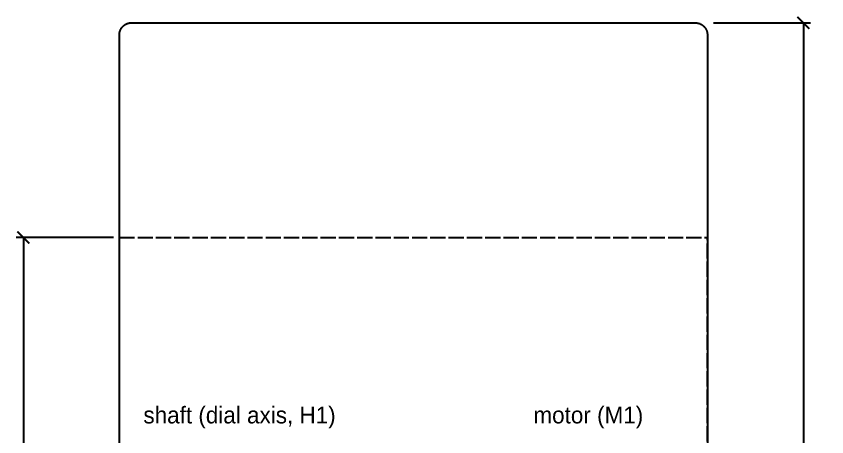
# Model space of a CAD drawing. Header units: millimetres. Extents: x -13 to 161, y -140 to 67.
# Drawn here: x -7.9 to 59.7, y -45 to -9.9 of the extents above; entities that cross this region are included whole.
import ezdxf

# ---------------------------------------------------------------- set-up
doc = ezdxf.new("R2010")
doc.units = ezdxf.units.MM
doc.linetypes.add('DASHED', pattern=[1.524, 1.27, -0.254])
for name, color, linetype in [('DIMS', 3, 'CONTINUOUS'), ('HIDDEN', 8, 'DASHED'), ('TEXT', 7, 'CONTINUOUS'), ('VISIBLE', 7, 'CONTINUOUS')]:
    doc.layers.add(name, color=color, linetype=linetype)
doc.styles.add('OpenSansCondensed-Light', font='OpenSansCondensed-Light.ttf')
doc.dimstyles.new('EZDXF', dxfattribs={"dimtxt": 0.25, "dimasz": 0.175, "dimexe": 0.375, "dimexo": 0.125, "dimgap": 0.1, "dimtad": 1, "dimlfac": 100, "dimzin": 12, "dimdsep": 46, "dimtxsty": 'OpenSansCondensed-Light', "dimblk": 'ARCHTICK', "dimcen": 2.5, "dimazin": 3, "dimtfac": 0.5, "dimtmove": 2, "dimatfit": 3})

# ---------------------------------------------------------------- blocks, each defined once
blk = doc.blocks.new('_ARCHTICK')
at = {"color": 0, "linetype": 'BYBLOCK', "const_width": 0.15}
blk.add_lwpolyline([(-0.5, -0.5), (0.5, 0.5)], dxfattribs=at)

msp = doc.modelspace()

# ---------------------------------------------------------------- linework, layer by layer
at = {"layer": 'HIDDEN'}
for points in [[(0.75, -11.5), (0.75031, -11.47507), (0.75124, -11.45015), (0.7528, -11.42527), (0.75497, -11.40043), (0.75776, -11.37566), (0.76117, -11.35096), (0.76519, -11.32635), (0.76983, -11.30185), (0.77507, -11.27748), (0.78092, -11.25324), (0.78738, -11.22916), (0.79443, -11.20524), (0.80207, -11.18151), (0.81031, -11.15798), (0.81913, -11.13466), (0.82852, -11.11157), (0.83849, -11.08871), (0.84903, -11.06612), (0.86013, -11.04379), (0.87178, -11.02175), (0.88397, -11), (0.89671, -10.97856), (0.90997, -10.95745), (0.92376, -10.93668), (0.93806, -10.91626), (0.95287, -10.8962), (0.96817, -10.87651), (0.98396, -10.85721), (1.00022, -10.83831), (1.01695, -10.81983), (1.03413, -10.80176), (1.05176, -10.78413), (1.06983, -10.76695), (1.08831, -10.75022), (1.10721, -10.73396), (1.12651, -10.71817), (1.1462, -10.70287), (1.16626, -10.68806), (1.18668, -10.67376), (1.20745, -10.65997), (1.22856, -10.64671), (1.25, -10.63397), (1.27175, -10.62178), (1.29379, -10.61013), (1.31612, -10.59903), (1.33871, -10.58849), (1.36157, -10.57852), (1.38466, -10.56913), (1.40798, -10.56031), (1.43151, -10.55207), (1.45524, -10.54443), (1.47916, -10.53738), (1.50324, -10.53092), (1.52748, -10.52507), (1.55185, -10.51983), (1.57635, -10.51519), (1.60096, -10.51117), (1.62566, -10.50776), (1.65043, -10.50497), (1.67527, -10.5028), (1.70015, -10.50124), (1.72507, -10.50031), (1.75, -10.5)], [(1.75, -10.5), (48.75, -10.5)], [(48.75, -10.5), (48.77493, -10.50031), (48.79985, -10.50124), (48.82473, -10.5028), (48.84957, -10.50497), (48.87434, -10.50776), (48.89904, -10.51117), (48.92365, -10.51519), (48.94815, -10.51983), (48.97252, -10.52507), (48.99676, -10.53092), (49.02084, -10.53738), (49.04476, -10.54443), (49.06849, -10.55207), (49.09202, -10.56031), (49.11534, -10.56913), (49.13843, -10.57852), (49.16129, -10.58849), (49.18388, -10.59903), (49.20621, -10.61013), (49.22825, -10.62178), (49.25, -10.63397), (49.27143, -10.64671), (49.29255, -10.65997), (49.31332, -10.67376), (49.33374, -10.68806), (49.3538, -10.70287), (49.37349, -10.71817), (49.39279, -10.73396), (49.41169, -10.75022), (49.43017, -10.76695), (49.44824, -10.78413), (49.46587, -10.80176), (49.48305, -10.81983), (49.49978, -10.83831), (49.51604, -10.85721), (49.53183, -10.87651), (49.54713, -10.8962), (49.56194, -10.91626), (49.57624, -10.93668), (49.59003, -10.95745), (49.60329, -10.97857), (49.61603, -11), (49.62822, -11.02175), (49.63987, -11.04379), (49.65097, -11.06612), (49.66151, -11.08871), (49.67148, -11.11157), (49.68087, -11.13466), (49.68969, -11.15798), (49.69793, -11.18151), (49.70557, -11.20524), (49.71262, -11.22916), (49.71908, -11.25324), (49.72493, -11.27748), (49.73017, -11.30185), (49.73481, -11.32635), (49.73883, -11.35096), (49.74224, -11.37566), (49.74503, -11.40043), (49.7472, -11.42527), (49.74876, -11.45015), (49.74969, -11.47507), (49.75, -11.5)], [(0.75, -117), (0.75, -11.5)], [(49.75, -11.5), (49.75, -117)], [(0.75, -77.4), (0.75, -28.4)], [(0.75, -28.4), (49.75, -28.4)], [(0.75, -77.4), (0.75, -28.4)], [(0.75, -28.4), (49.75, -28.4)], [(49.75, -77.4), (49.75, -28.4)], [(49.75, -77.4), (49.75, -28.4)]]:
    msp.add_lwpolyline(points, dxfattribs=at)
at = {"layer": 'VISIBLE'}
for points in [[(0.75, -11.5), (0.75031, -11.47507), (0.75124, -11.45015), (0.7528, -11.42527), (0.75497, -11.40043), (0.75776, -11.37566), (0.76117, -11.35096), (0.76519, -11.32635), (0.76983, -11.30185), (0.77507, -11.27748), (0.78092, -11.25324), (0.78738, -11.22916), (0.79443, -11.20524), (0.80207, -11.18151), (0.81031, -11.15798), (0.81913, -11.13466), (0.82852, -11.11157), (0.83849, -11.08871), (0.84903, -11.06612), (0.86013, -11.04379), (0.87178, -11.02175), (0.88397, -11), (0.89671, -10.97856), (0.90997, -10.95745), (0.92376, -10.93668), (0.93806, -10.91626), (0.95287, -10.8962), (0.96817, -10.87651), (0.98396, -10.85721), (1.00022, -10.83831), (1.01695, -10.81983), (1.03413, -10.80176), (1.05176, -10.78413), (1.06983, -10.76695), (1.08831, -10.75022), (1.10721, -10.73396), (1.12651, -10.71817), (1.1462, -10.70287), (1.16626, -10.68806), (1.18668, -10.67376), (1.20745, -10.65997), (1.22856, -10.64671), (1.25, -10.63397), (1.27175, -10.62178), (1.29379, -10.61013), (1.31612, -10.59903), (1.33871, -10.58849), (1.36157, -10.57852), (1.38466, -10.56913), (1.40798, -10.56031), (1.43151, -10.55207), (1.45524, -10.54443), (1.47916, -10.53738), (1.50324, -10.53092), (1.52748, -10.52507), (1.55185, -10.51983), (1.57635, -10.51519), (1.60096, -10.51117), (1.62566, -10.50776), (1.65043, -10.50497), (1.67527, -10.5028), (1.70015, -10.50124), (1.72507, -10.50031), (1.75, -10.5)], [(1.75, -10.5), (48.75, -10.5)], [(48.75, -10.5), (48.77493, -10.50031), (48.79985, -10.50124), (48.82473, -10.5028), (48.84957, -10.50497), (48.87434, -10.50776), (48.89904, -10.51117), (48.92365, -10.51519), (48.94815, -10.51983), (48.97252, -10.52507), (48.99676, -10.53092), (49.02084, -10.53738), (49.04476, -10.54443), (49.06849, -10.55207), (49.09202, -10.56031), (49.11534, -10.56913), (49.13843, -10.57852), (49.16129, -10.58849), (49.18388, -10.59903), (49.20621, -10.61013), (49.22825, -10.62178), (49.25, -10.63397), (49.27143, -10.64671), (49.29255, -10.65997), (49.31332, -10.67376), (49.33374, -10.68806), (49.3538, -10.70287), (49.37349, -10.71817), (49.39279, -10.73396), (49.41169, -10.75022), (49.43017, -10.76695), (49.44824, -10.78413), (49.46587, -10.80176), (49.48305, -10.81983), (49.49978, -10.83831), (49.51604, -10.85721), (49.53183, -10.87651), (49.54713, -10.8962), (49.56194, -10.91626), (49.57624, -10.93668), (49.59003, -10.95745), (49.60329, -10.97857), (49.61603, -11), (49.62822, -11.02175), (49.63987, -11.04379), (49.65097, -11.06612), (49.66151, -11.08871), (49.67148, -11.11157), (49.68087, -11.13466), (49.68969, -11.15798), (49.69793, -11.18151), (49.70557, -11.20524), (49.71262, -11.22916), (49.71908, -11.25324), (49.72493, -11.27748), (49.73017, -11.30185), (49.73481, -11.32635), (49.73883, -11.35096), (49.74224, -11.37566), (49.74503, -11.40043), (49.7472, -11.42527), (49.74876, -11.45015), (49.74969, -11.47507), (49.75, -11.5)], [(0.75, -117), (0.75, -11.5)], [(49.75, -11.5), (49.75, -117)]]:
    msp.add_lwpolyline(points, dxfattribs=at)

# ---------------------------------------------------------------- texts
at = {"layer": 'TEXT'}
for s, p in [('shaft (dial axis, H1)', (2.75, -43.9)), ('motor (M1)', (35.25, -43.9))]:
    msp.add_text(s, height=1.4, dxfattribs=at).set_placement(p)

# ---------------------------------------------------------------- dimensions: what is measured, and where the dimension line sits
at = {"layer": 'DIMS'}
for base, p1, p2 in [((57.75, -10.5), (49.75, -10.5), (49.75, -118)), ((-7.25, -28.4), (0.75, -28.4), (0.75, -77.4))]:
    msp.add_linear_dim(base=base, p1=p1, p2=p2, angle=90, dimstyle='EZDXF', override={"dimtxt": 1.6, "dimasz": 1, "dimexe": 0.6, "dimexo": 0.5, "dimdec": 2}, dxfattribs=at).render()

doc.saveas('drawing.dxf')
